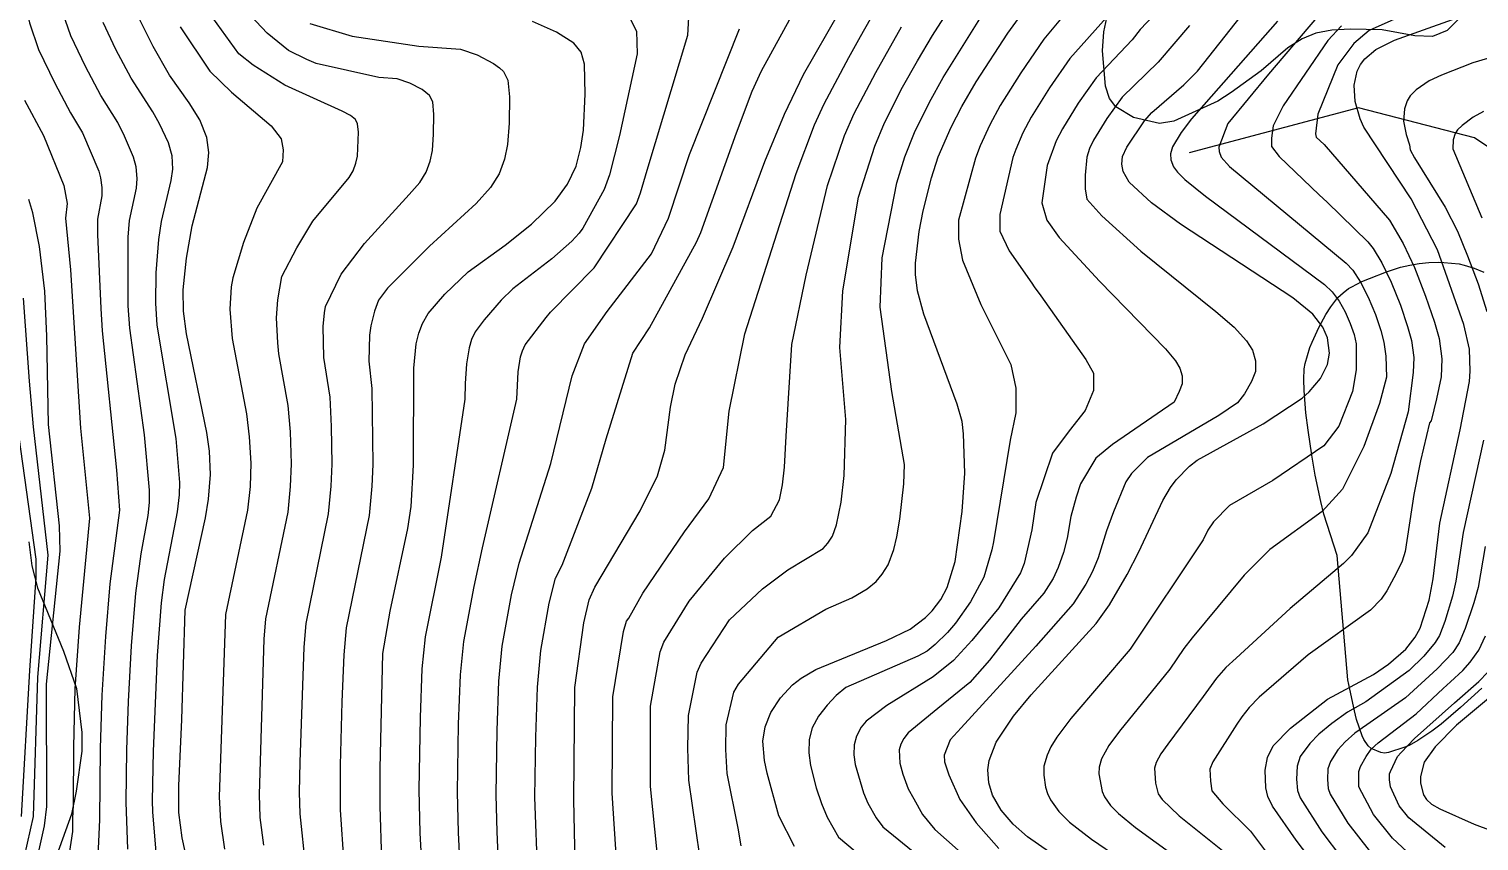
# Model space of a CAD drawing. Extents: x 197794 to 200030, y 561152 to 563931.
# Drawn here: x 198358.2 to 198652.3, y 561438.2 to 561603 of the extents above; entities that cross this region are included whole.
import ezdxf

# ---------------------------------------------------------------- set-up
doc = ezdxf.new("R2010")
doc.units = 0
for name, color, linetype in [('E0022112', 5, 'CONTINUOUS'), ('F0017111', 30, 'CONTINUOUS'), ('F0017114', 7, 'CONTINUOUS'), ('G0037213', 32, 'CONTINUOUS')]:
    doc.layers.add(name, color=color, linetype=linetype)

msp = doc.modelspace()

# ---------------------------------------------------------------- linework, layer by layer
at = {"layer": 'E0022112', "flags": 128}
msp.add_lwpolyline([(198767.901, 561491.795), (198755.777, 561503.925), (198697.243, 561541.941), (198656.525, 561577.46), (198651.412, 561580.917), (198627.881, 561587), (198593.542, 561577.85)], dxfattribs=at)
at = {"layer": 'F0017111'}
for points, elevation in [([(198601, 561621.31), (198583.59, 561602.88), (198581.98, 561600.78), (198574.63, 561593.09), (198571.02, 561587.92), (198567.82, 561582.77), (198566.55, 561580.33), (198564.7, 561575.31), (198563.65, 561567.7), (198564.65, 561564.2), (198567.15, 561560.7), (198575.31, 561551.85), (198588.74, 561538.12), (198590.75, 561535.65), (198591.65, 561534.19), (198592.08, 561532.59), (198592.08, 561530.98), (198591.52, 561529.44), (198590.45, 561527.25), (198578, 561518.66), (198574.6, 561515.88), (198571.51, 561510.7), (198570.6, 561507.99), (198569.53, 561504.06), (198568.77, 561499.69), (198568, 561496.74), (198566.98, 561493.72), (198565.92, 561491.48), (198564.03, 561488.49), (198559.45, 561483.24), (198553.01, 561474.92), (198549.06, 561470.4), (198542.57, 561465.06), (198536.54, 561460.15), (198535.66, 561459.03), (198535.03, 561457.84), (198534.71, 561456.67), (198534.84, 561454.01), (198535.43, 561451.77), (198536.55, 561448.79), (198537.7, 561446.76), (198539.46, 561443.6), (198541.92, 561440.56), (198546.69, 561436.37)], 510), ([(198477.41, 561433.44), (198476.48, 561447.9), (198476.61, 561467.47), (198478.77, 561480.69), (198479.41, 561482.85), (198479.85, 561483.41), (198482.75, 561488.5), (198491.19, 561500.97), (198496.09, 561507.66), (198499.11, 561514.01), (198500.21, 561525.42), (198503.42, 561541.11), (198513.79, 561573.69), (198517.54, 561583.56), (198519.5, 561587.82), (198524.48, 561597.19), (198526.89, 561601.45), (198534.08, 561614.35)], 545), ([(198494.29, 561435.15), (198492.05, 561450.57), (198491.85, 561457.07), (198491.95, 561463.68), (198493.72, 561472.48), (198494.53, 561474.31), (198500.3, 561483.08), (198506.96, 561489.39), (198512.1, 561493.21), (198519.31, 561497.55), (198520.26, 561498.64), (198521.16, 561500.06), (198522.02, 561502.37), (198522.94, 561507), (198523.53, 561512.39), (198523.92, 561523.77), (198522.64, 561538.38), (198523.25, 561549.89), (198526.48, 561568.85), (198529.74, 561579.24), (198531.72, 561583.93), (198535.4, 561591.17), (198538.41, 561596.51), (198541.44, 561601.71), (198549.22, 561613.86)], 535), ([(198356.87, 561610.65), (198358.34, 561604.26), (198360.15, 561598.84), (198363.47, 561591.98), (198366.61, 561586.02), (198369.07, 561581.93), (198372.36, 561574.14), (198372.72, 561572.82), (198372.99, 561570.8), (198372.97, 561569.14), (198372.12, 561564.39), (198372.1, 561561.29), (198372.79, 561546.29), (198373.06, 561541.76), (198375.96, 561513.44), (198376.57, 561505.32), (198374.64, 561490.42), (198373.72, 561479.7), (198372.97, 561467.77), (198372.65, 561457.02), (198372.54, 561442.49), (198371.85, 561427.79)], 615), ([(198414.4, 561432.78), (198413.24, 561443.73), (198413.11, 561448.14), (198413.24, 561454.21), (198414.01, 561477.56), (198414.41, 561482.37), (198418.98, 561504.59), (198419.51, 561510.21), (198419.69, 561514.68), (198419.55, 561522.3), (198419.28, 561528.3), (198418.05, 561536.32), (198417.86, 561542.6), (198418.14, 561545.4), (198418.39, 561546.69), (198421.56, 561553.26), (198426.28, 561559.48), (198435.3, 561569.4), (198437.49, 561571.82), (198438.77, 561573.94), (198439.59, 561576.17), (198440.04, 561578.37), (198440.29, 561581.63), (198440.35, 561585.64), (198440.1, 561588.19), (198439.44, 561589.48), (198437.94, 561590.71), (198435.44, 561592.03), (198432.92, 561592.91), (198429.2, 561593.18), (198416.47, 561595.98), (198414.59, 561596.79), (198410.87, 561598.61), (198406.56, 561602.16), (198401.97, 561606.93)], 585), ([(198621.31, 561607.56), (198609.6, 561593.82), (198601.33, 561583.84), (198599.54, 561579.03), (198599.58, 561578.11), (198600.01, 561577.02), (198601.73, 561575.12), (198625.36, 561555.48), (198626.69, 561554.03), (198628.24, 561551.64), (198629.83, 561548.58), (198631.28, 561545.09), (198632.4, 561541.83), (198633, 561539.45), (198633.39, 561536.63), (198633.51, 561532.31), (198632.14, 561526.97), (198628.93, 561518.27), (198624.59, 561509.62), (198620.47, 561505.07), (198609.86, 561497.35), (198604.67, 561492.15), (198594.13, 561479.46), (198592.42, 561477.25), (198589.6, 561473.07), (198579.37, 561460.46), (198577.24, 561457.58), (198575.76, 561454.87), (198575.27, 561453.19), (198575.23, 561451.82), (198575.86, 561448.22), (198576.33, 561447.16), (198577.58, 561445.4), (198579.17, 561443.78), (198582.62, 561440.94), (198595.96, 561431.25)], 490), ([(198378.27, 561436.55), (198377.91, 561446.07), (198378.07, 561456.72), (198378.4, 561466.5), (198379.01, 561477.79), (198379.88, 561488.49), (198380.97, 561496.49), (198382.36, 561504.27), (198382.67, 561506.91), (198382.63, 561509.42), (198381.62, 561520.62), (198378.66, 561542.31), (198378.36, 561546.82), (198378.31, 561560.78), (198378.6, 561564.16), (198380.01, 561570.68), (198380.18, 561572.67), (198379.98, 561575.04), (198379.44, 561577.01), (198377.58, 561581.26), (198376.21, 561584.05), (198372.76, 561589.52), (198369.65, 561595.42), (198366.7, 561601.59), (198365.12, 561606.27)], 610), ([(198384.42, 561431.04), (198383.37, 561444.09), (198383.26, 561446.38), (198383.5, 561456.43), (198384.3, 561475.88), (198385.12, 561486.57), (198385.73, 561491.24), (198388.35, 561504.98), (198388.76, 561508.49), (198388.81, 561510.98), (198388.1, 561519.92), (198384.25, 561542.86), (198383.94, 561547.35), (198384.04, 561553.49), (198384.53, 561560.28), (198385.07, 561563.93), (198387.04, 561572.23), (198387.38, 561574.54), (198387.24, 561577.25), (198386.52, 561579.89), (198384.7, 561583.78), (198383.35, 561586.18), (198378.92, 561593.03), (198375.83, 561598.86), (198373.26, 561604.33)], 605), ([(198405.82, 561437.38), (198405.14, 561442.96), (198404.94, 561447.65), (198405.95, 561479.14), (198406.24, 561483.27), (198410.77, 561504.96), (198411.29, 561510.16), (198411.44, 561514.77), (198411.23, 561521.27), (198410.8, 561526.58), (198408.92, 561537.08), (198408.68, 561539.31), (198408.41, 561544.36), (198408.7, 561548.03), (198409.51, 561552.76), (198412.56, 561558.62), (198415.77, 561563.98), (198423.14, 561572.84), (198424, 561574.25), (198424.54, 561575.74), (198424.84, 561577.21), (198425.04, 561582.05), (198424.88, 561583.75), (198424.44, 561584.61), (198423.44, 561585.43), (198421.77, 561586.31), (198410.12, 561591.57), (198403.68, 561595.64), (198400.8, 561597.93), (198394.63, 561606.5)], 590), ([(198479.87, 561605.59), (198481.45, 561602.56), (198481.57, 561597.96), (198477.97, 561581.4), (198475.96, 561573.39), (198474.87, 561570.42), (198470.56, 561562.58), (198469.82, 561561.56), (198468.3, 561559.97), (198464.26, 561556.38), (198456.34, 561550.28), (198454.01, 561547.95), (198450.54, 561543.96), (198448.74, 561541.56), (198447.98, 561539.96), (198447.47, 561538.3), (198446.96, 561535.02), (198446.71, 561531.02), (198446.61, 561527.85), (198441.81, 561495.83), (198438.55, 561479.63), (198437.92, 561473.15), (198437.55, 561463.26), (198437.29, 561448.6), (198437.46, 561439.87), (198438.02, 561430.03)], 570), ([(198445.82, 561430.27), (198445.31, 561439.95), (198445.14, 561448.09), (198445.36, 561461.94), (198445.73, 561471.9), (198446.38, 561478.7), (198448.48, 561489.87), (198450.21, 561497.69), (198457.13, 561527.85), (198457.43, 561533.41), (198457.92, 561536.45), (198458.31, 561537.7), (198458.88, 561538.89), (198463.08, 561544.43), (198464.02, 561545.55), (198472.82, 561554.52), (198481.41, 561567.51), (198482.23, 561569.74), (198483.62, 561574.38), (198491.87, 561601.72), (198492.11, 561606.57)], 565), ([(198461.4, 561430.75), (198460.84, 561447.08), (198461, 561459.29), (198461.34, 561469.4), (198462.03, 561476.84), (198463.69, 561486.49), (198465.02, 561491.52), (198466.33, 561494.19), (198472.37, 561509.79), (198475.31, 561519.79), (198480.67, 561537.2), (198484.07, 561542.37), (198493.62, 561559.75), (198494.49, 561561.69), (198501.73, 561581.96), (198504.9, 561590.37), (198506.79, 561594.53), (198513.21, 561606.22)], 555), ([(198502.67, 561437.25), (198502.08, 561440.83), (198499.84, 561451.9), (198499.53, 561456.77), (198499.62, 561461.79), (198501.19, 561468.38), (198502.09, 561470.05), (198510.19, 561479.56), (198519.83, 561485.27), (198525.08, 561487.55), (198528.23, 561489.41), (198530.01, 561490.89), (198531.28, 561492.35), (198532.48, 561494.24), (198533.62, 561497.33), (198534.25, 561499.92), (198534.85, 561503.49), (198535.65, 561510.68), (198535.77, 561514.64), (198533.24, 561529.45), (198530.82, 561546.56), (198531.27, 561556.55), (198534.21, 561571.76), (198535.84, 561577.08), (198537.83, 561581.99), (198540.86, 561588.17), (198543.64, 561593.15), (198552.1, 561606.71)], 530), ([(198568.79, 561606.62), (198564.05, 561600.97), (198559.37, 561594.14), (198555.19, 561587.45), (198553.07, 561583.55), (198551.14, 561579.3), (198550.19, 561576.79), (198546.77, 561564.2), (198546.77, 561560.32), (198547.52, 561556.07), (198551.24, 561547.06), (198557.34, 561534.91), (198558.34, 561530.12), (198558.34, 561525.08), (198557.21, 561519.54), (198554.51, 561503.07), (198553.84, 561498.9), (198553.52, 561497.28), (198551.87, 561491.78), (198549.15, 561486.77), (198546.13, 561482.42), (198544.51, 561480.53), (198542.01, 561478.08), (198540.35, 561476.76), (198538.51, 561475.69), (198523.92, 561469.37), (198521.91, 561467.73), (198520.1, 561465.76), (198518.32, 561463.53), (198517.07, 561461.16), (198516.43, 561458.82), (198516.37, 561456.08), (198516.7, 561453.49), (198517.88, 561449), (198518.92, 561445.78), (198520.12, 561443.04), (198522.41, 561438.99), (198528.76, 561433.63)], 520), ([(198576.74, 561605.32), (198569.34, 561597.03), (198565.2, 561591.03), (198561.5, 561585.11), (198559.81, 561581.94), (198558.35, 561578.56), (198557.74, 561576.9), (198555.15, 561565.32), (198555.15, 561561.95), (198557.02, 561557.95), (198561.62, 561551.42), (198562.08, 561550.68), (198563.45, 561548.85), (198572.58, 561535.91), (198574.1, 561533.14), (198574.1, 561529.62), (198572.46, 561525.58), (198569.18, 561521.43), (198565.78, 561516.89), (198562.44, 561506.88), (198561.64, 561501.38), (198560.06, 561494.54), (198559.29, 561492.62), (198554.91, 561485.54), (198549.47, 561478.86), (198545.69, 561474.84), (198541.58, 561471.55), (198532.21, 561465.72), (198528, 561462.55), (198526.99, 561461.28), (198526.05, 561459.5), (198525.57, 561457.75), (198525.52, 561455.69), (198525.77, 561453.75), (198527.44, 561447.97), (198528.34, 561445.91), (198530.06, 561442.87), (198531.42, 561441.08), (198538.6, 561435.22)], 515), ([(198611.4, 561604.61), (198593.96, 561584.79), (198591.92, 561581.98), (198590.14, 561579.08), (198589.75, 561577.69), (198589.8, 561576.46), (198590.37, 561575), (198591.18, 561573.94), (198592.66, 561572.47), (198596.83, 561569.07), (198620.97, 561551.14), (198622.51, 561549.63), (198623.92, 561547.74), (198625.15, 561545.57), (198626.19, 561543.25), (198626.96, 561541.01), (198627.4, 561539.1), (198627.41, 561533.83), (198626.64, 561529.41), (198623.9, 561522.39), (198620.85, 561518.43), (198610.47, 561511.4), (198601.68, 561506.29), (198598.43, 561502.99), (198597.33, 561501.29), (198596.33, 561499.3), (198581.52, 561477.1), (198569.52, 561463.08), (198566.68, 561459.24), (198565.48, 561457.28), (198564.72, 561455.64), (198564.06, 561453.39), (198564.01, 561451.56), (198564.39, 561449.14), (198564.8, 561447.82), (198565.42, 561446.56), (198567.09, 561444.21), (198569.22, 561442.05), (198573.73, 561438.55), (198590.98, 561426.79)], 495), ([(198638.79, 561606.61), (198630.04, 561602.73), (198626.92, 561600.07), (198623.65, 561595.71), (198619.59, 561585.72), (198619.13, 561581.72), (198619.28, 561581.05), (198620.9, 561579.56), (198634.15, 561564.17), (198636.89, 561559.45), (198639.19, 561554.59), (198641.46, 561548.78), (198643.27, 561543.48), (198644.21, 561540.16), (198644.77, 561536.07), (198644.64, 561532.4), (198643.71, 561527.96), (198642.6, 561523.47), (198642.23, 561523.08), (198640.43, 561515.36), (198639.05, 561508.53), (198637.35, 561496.99), (198636.72, 561494.99), (198635.5, 561492.47), (198633.59, 561488.97), (198632.43, 561487.27), (198630.27, 561485.06), (198617.63, 561475.97), (198607.74, 561467.41), (198605.67, 561465.29), (198604.17, 561463.43), (198603.19, 561461.92), (198598.35, 561454.25), (198597.69, 561452.79), (198597.83, 561450.37), (198598.14, 561448.37), (198600.38, 561445.72), (198605.93, 561440.17), (198610.43, 561434.26)], 480), ([(198388.85, 561603.41), (198394.87, 561594.46), (198399.27, 561590.15), (198407.34, 561583.33), (198409.36, 561580.74), (198409.74, 561578.46), (198409.64, 561576.04), (198404.41, 561566.66), (198401.73, 561559.69), (198399.55, 561552.52), (198399.26, 561550.65), (198398.96, 561546.12), (198399.41, 561540.21), (198402.33, 561524.87), (198402.9, 561520.25), (198403.2, 561514.86), (198403.07, 561510.12), (198402.56, 561505.32), (198398.08, 561484.17), (198396.78, 561447.16), (198397.05, 561442.18), (198397.89, 561436.57)], 595), ([(198453.61, 561430.51), (198453.15, 561440.03), (198452.99, 561447.59), (198453.18, 561460.61), (198453.53, 561470.65), (198454.2, 561477.77), (198456.09, 561488.18), (198457.61, 561494.61), (198464.03, 561514.85), (198468.39, 561532.62), (198470.9, 561539.13), (198475.49, 561545.64), (198484.48, 561557.35), (198487.95, 561564.6), (198492.2, 561577.51), (198502.29, 561603.05)], 560), ([(198485.64, 561435.9), (198484.27, 561449.23), (198484.28, 561465.58), (198486.25, 561476.59), (198486.97, 561478.58), (198492.12, 561486.89), (198499.31, 561495.6), (198504.93, 561501.21), (198508.69, 561504.12), (198510.41, 561507.42), (198511.02, 561510.51), (198511.42, 561514.1), (198511.81, 561520.38), (198512.95, 561538.99), (198515.83, 561553.06), (198520.14, 561571.27), (198523.64, 561581.4), (198525.61, 561585.87), (198529.94, 561594.18), (198535.21, 561603.46)], 540), ([(198593.61, 561603.73), (198587.22, 561596.24), (198579.92, 561589.15), (198576.84, 561584.81), (198574.13, 561580.43), (198573.29, 561578.72), (198572.75, 561576.97), (198572.4, 561573.32), (198572.4, 561570.57), (198572.78, 561568.45), (198575.78, 561565.07), (198583.75, 561557.92), (198598.92, 561545.66), (198602.65, 561542.46), (198605.17, 561539.74), (198606.38, 561537.8), (198606.94, 561535.67), (198606.94, 561533.52), (198606.19, 561531.46), (198604.73, 561528.97), (198603.29, 561527.12), (198599.55, 561524.55), (198585.05, 561516.06), (198581.8, 561512.76), (198580.69, 561511.07), (198578.17, 561505.03), (198576.73, 561501.12), (198575.07, 561495.66), (198573.9, 561492.91), (198572.55, 561490.34), (198570.02, 561486.36), (198562.45, 561477.75), (198547.25, 561461.2), (198545.03, 561458.73), (198543.85, 561455.6), (198543.92, 561454.27), (198544.77, 561451.66), (198546.98, 561446.63), (198550.31, 561441.86), (198554.94, 561436.66)], 505), ([(198624.43, 561603.66), (198621.62, 561600.7), (198612.57, 561587.43), (198610.54, 561583.37), (198610.23, 561580.88), (198610.23, 561579.16), (198611.79, 561577.13), (198619.91, 561569.36), (198621.5, 561567.84), (198629.76, 561559.83), (198630.86, 561558.42), (198632.56, 561555.55), (198634.51, 561551.59), (198636.37, 561546.93), (198637.83, 561542.65), (198638.61, 561539.81), (198639.08, 561536.35), (198638.93, 561533.31), (198637.93, 561525.29), (198634.43, 561512.78), (198629.75, 561500.72), (198626.45, 561496.17), (198624.83, 561494.52), (198613.97, 561485.42), (198603.07, 561475.34), (198600.93, 561473.44), (198599.05, 561471.27), (198596.39, 561467.5), (198589.21, 561457.83), (198587.79, 561455.92), (198586.81, 561454.11), (198586.48, 561452.99), (198586.68, 561449.96), (198587.23, 561447.76), (198588.07, 561446.59), (198591.5, 561443.33), (198600.94, 561435.71)], 485), ([(198663.64, 561599.83), (198651.07, 561596.13), (198644.68, 561593.63), (198642.19, 561592.45), (198639.55, 561590.68), (198638.32, 561589.45), (198637.71, 561588.45), (198637.19, 561586.77), (198637.01, 561584.31), (198637.5, 561581.58), (198638.2, 561579.48), (198638.35, 561578.51), (198639.2, 561576.83), (198645.45, 561566.87), (198647.94, 561561.95), (198650, 561556.96), (198652.12, 561551.26), (198653.86, 561545.67)], 470), ([(198357.29, 561588.54), (198361.18, 561581.37), (198365.28, 561571.26), (198365.94, 561567.59), (198365.64, 561564.62), (198366.67, 561554.13), (198368.67, 561522.01), (198370.48, 561503.74), (198368.43, 561481.62), (198367.54, 561469.05), (198367.22, 561457.32), (198367.2, 561445.47), (198367.07, 561442.85), (198367.07, 561440.16), (198365.15, 561427.62)], 620), ([(198653.2, 561586.26), (198651.12, 561585.12), (198648.86, 561583.45), (198647.94, 561582.53), (198647.48, 561581.78), (198647.09, 561580.52), (198646.96, 561578.67), (198652.89, 561564.69)], 465), ([(198356.1, 561429.67), (198359.13, 561443.19), (198360.03, 561471.43), (198362.08, 561496.18), (198359.12, 561522.23), (198358.31, 561531.5), (198357.12, 561548.4)], 630), ([(198354.59, 561531.33), (198359.62, 561495.37), (198359.59, 561491.7), (198358.31, 561472.8), (198356.66, 561443.17)], 635), ([(198653.2, 561519.52), (198649.11, 561500.8), (198647.58, 561490.95), (198646.92, 561487.87), (198645.38, 561482.76), (198644.31, 561479.89), (198643.41, 561478.48), (198641.12, 561475.74), (198638.11, 561472.82), (198629.33, 561466.47), (198625.66, 561464.34), (198622.47, 561462.07), (198619.85, 561459.87), (198617.99, 561458), (198616.06, 561455.34), (198615.41, 561453.36), (198615.26, 561450.74), (198615.49, 561448.48), (198616.05, 561446.99), (198620.44, 561440.09), (198624.44, 561434.78)], 470), ([(198653.53, 561497.95), (198652.1, 561489.65), (198651.27, 561486.52), (198649.51, 561481.31), (198648.29, 561478.4), (198646.98, 561476.48), (198643.84, 561473.12), (198637.4, 561467.24), (198629.53, 561461.8), (198627.14, 561460.1), (198625.15, 561458.36), (198623.69, 561456.68), (198622.15, 561454.32), (198621.66, 561452.84), (198621.55, 561450.71), (198621.72, 561448.84), (198622.14, 561447.73), (198625.67, 561441.84), (198630, 561436.25)], 465), ([(198641.74, 561432.25), (198634.76, 561438.77), (198630.89, 561443.59), (198627.95, 561449.21), (198627.91, 561452.32), (198628.24, 561453.31), (198629.39, 561455.36), (198630.46, 561456.84), (198631.82, 561458.12), (198639.58, 561464), (198645.04, 561469.15), (198646.55, 561470.5), (198649.02, 561472.82), (198650.54, 561474.47), (198652.26, 561476.91), (198653.64, 561479.85)], 460), ([(198645.42, 561436.88), (198638.09, 561442.87), (198636.12, 561445.34), (198634.32, 561449.2), (198634.12, 561450.64), (198634.16, 561451.8), (198634.32, 561452.29), (198635.76, 561455.32), (198636.49, 561456.14), (198639.2, 561459.03), (198647.35, 561466.26), (198652.28, 561470.58), (198654.1, 561472.47)], 455)]:
    msp.add_lwpolyline(points, dxfattribs=dict(at, elevation=elevation))
at = {"layer": 'F0017111', "elevation": 580, "flags": 128}
msp.add_lwpolyline([(198415.2, 561604.1), (198423.74, 561601.56), (198437.31, 561599.54), (198445.75, 561598.92), (198449.1, 561597.75), (198452.44, 561595.99), (198453.65, 561595.14), (198454.44, 561594.36), (198455.31, 561592.63), (198455.65, 561589.23), (198455.58, 561583.89), (198455.24, 561579.54), (198454.64, 561576.6), (198453.55, 561573.63), (198451.84, 561570.81), (198448.92, 561567.57), (198439.43, 561558.92), (198430.94, 561550.38), (198429.14, 561547.99), (198428.27, 561545.74), (198427.57, 561542.78), (198427.3, 561540.84), (198427.18, 561535.56), (198427.76, 561530.01), (198427.93, 561514.59), (198427.73, 561510.25), (198427.19, 561504.23), (198422.57, 561481.46), (198422.06, 561475.98), (198421.7, 561466.46), (198421.34, 561453.58), (198421.34, 561444.51), (198422.1, 561433.54)], dxfattribs=at)
at = {"layer": 'F0017114'}
for points, elevation in [([(198568.98, 561433.27), (198560.72, 561439.03), (198557.8, 561441.61), (198555.4, 561444.43), (198553.62, 561447.5), (198552.86, 561449.98), (198552.71, 561452.64), (198552.99, 561454.53), (198554.35, 561458.27), (198557.9, 561463.55), (198561.46, 561467.85), (198574.66, 561482.32), (198577.39, 561486.12), (198580.97, 561492.28), (198583.33, 561496.88), (198588.15, 561507.28), (198589.7, 561509.97), (198590.91, 561511.52), (198593.6, 561514.27), (198595.14, 561515.46), (198608.52, 561522.88), (198616.47, 561528.06), (198617.86, 561529.33), (198620.14, 561532.04), (198621.59, 561534.92), (198622.01, 561537.19), (198621.59, 561540.29), (198620.6, 561542.52), (198618.58, 561545.14), (198614.56, 561548.46), (198591.73, 561563.4), (198585.88, 561567.73), (198581.32, 561571.92), (198580.15, 561574.05), (198579.87, 561575.57), (198580.03, 561577.12), (198580.86, 561579.05), (198584.48, 561584.36), (198585.95, 561586.08), (198592.46, 561591.7), (198595.22, 561594.47), (198610.77, 561614.17)], 500), ([(198513.5, 561437.06), (198510.3, 561443.29), (198507.9, 561451.96), (198507.36, 561454.51), (198507.07, 561458.43), (198507.5, 561461.35), (198508.67, 561464.28), (198510.65, 561467.28), (198513.1, 561469.87), (198514.85, 561471.27), (198517.79, 561473.03), (198532.15, 561478.89), (198536.95, 561481.21), (198540.02, 561483.54), (198541.42, 561484.92), (198543.18, 561487.19), (198544.43, 561489.65), (198546.03, 561494.91), (198547.5, 561505.06), (198548.02, 561512.87), (198547.76, 561520.84), (198547.49, 561523.37), (198546.48, 561526.83), (198539.73, 561545.14), (198538.4, 561549.83), (198538.01, 561553.19), (198538, 561555.47), (198538.77, 561561.91), (198539.57, 561566.13), (198541.23, 561572.8), (198542.64, 561577.04), (198545.24, 561583.05), (198547.41, 561587.27), (198550.35, 561592.31), (198556.75, 561602.18), (198560.75, 561607.62)], 525), ([(198390.65, 561432.69), (198389.27, 561438.84), (198388.63, 561443.96), (198388.59, 561449.4), (198389.25, 561462.86), (198389.92, 561485.08), (198394.04, 561503.79), (198394.64, 561507.57), (198395.06, 561512.58), (198394.84, 561517.32), (198394.3, 561521.13), (198390.14, 561541.1), (198389.56, 561545.72), (198389.46, 561550.04), (198390.19, 561556.52), (198391.29, 561563.03), (198394.44, 561574.87), (198394.7, 561577.96), (198394.31, 561580.97), (198392.89, 561584.56), (198390.72, 561588.04), (198386.72, 561593.62), (198383.43, 561599.46), (198380.58, 561605.14)], 600), ([(198468.98, 561433.81), (198468.69, 561446.57), (198468.94, 561469.37), (198470.76, 561482.46), (198471.85, 561487.12), (198472.99, 561489.74), (198482.19, 561505.24), (198485.69, 561512.32), (198487.19, 561517.52), (198488.36, 561526.25), (198489.3, 561530.9), (198491.32, 561536.85), (198494.8, 561544.28), (198501.04, 561558.78), (198507.44, 561576.11), (198511.44, 561585.72), (198515.33, 561593.8), (198522.7, 561606.59)], 550), ([(198628.36, 561421.1), (198615.21, 561438.34), (198610.43, 561445.25), (198609.48, 561447.26), (198609.05, 561448.97), (198608.9, 561452.59), (198609.42, 561455.16), (198610.53, 561457.54), (198614.04, 561461.09), (198621.55, 561467.01), (198630.93, 561471.97), (198633.96, 561474.09), (198637.45, 561477.13), (198639.37, 561479.59), (198640.34, 561481.39), (198642.16, 561487.05), (198642.98, 561491.38), (198644.35, 561502.69), (198648.5, 561521.67), (198650.35, 561531.48), (198650.54, 561533.59), (198650.38, 561538), (198649.24, 561543.03), (198643.87, 561558.21), (198638.55, 561568.51), (198628.92, 561583.06), (198628.18, 561584.76), (198627.17, 561588.31), (198626.96, 561591.58), (198627.62, 561594.47), (198628.27, 561595.78), (198629.13, 561596.96), (198631.35, 561598.86), (198635.16, 561600.71), (198646.93, 561604.95)], 475), ([(198358.62, 561428.83), (198361.34, 561441.25), (198361.85, 561445.17), (198361.75, 561470.06), (198364.54, 561497), (198364.38, 561502.15), (198362.2, 561522.71), (198361.87, 561540.66), (198361.42, 561549.82), (198360.33, 561558.88), (198359, 561565.71), (198358.2, 561568.39)], 625), ([(198656.26, 561468.84), (198647.71, 561461.69), (198643.38, 561457.29), (198641.16, 561454.17), (198640.41, 561451.28), (198640.42, 561449.94), (198641.05, 561447.57), (198641.66, 561446.61), (198642.68, 561445.7), (198644.35, 561444.7), (198651.33, 561441.6), (198661.1, 561437.93)], 450)]:
    msp.add_lwpolyline(points, dxfattribs=dict(at, elevation=elevation))
at = {"layer": 'F0017114', "elevation": 575, "flags": 128}
msp.add_lwpolyline([(198429.8, 561434.3), (198429.43, 561445.29), (198429.44, 561452.94), (198430.01, 561476.23), (198431.44, 561484.88), (198435.09, 561501.64), (198435.72, 561506.09), (198436.18, 561514.49), (198436.24, 561534.19), (198436.75, 561539.08), (198437.27, 561541.24), (198438.04, 561543.22), (198439.17, 561545.23), (198442.55, 561549.21), (198447.32, 561553.72), (198454.83, 561559.1), (198460.16, 561563.41), (198464.93, 561568.09), (198467.45, 561571.5), (198469.21, 561575.15), (198470.17, 561578.92), (198470.71, 561582.5), (198471.02, 561589.78), (198470.89, 561595.86), (198470.18, 561598.29), (198468.7, 561600.16), (198465.18, 561602.38), (198460.35, 561604.55)], dxfattribs=at)
at = {"layer": 'G0037213', "flags": 128}
for points in [[(198648.35, 561605.2), (198645.86, 561602.69), (198642.87, 561601.45), (198639.26, 561601.62), (198632.68, 561602.86), (198626.15, 561602.99), (198622.48, 561602.77), (198619.21, 561602.14), (198616.44, 561600.98), (198613.53, 561599.21), (198608.11, 561594.54), (198602.07, 561590.1), (198599.32, 561588.33), (198590.4, 561584.27), (198587.52, 561583.79), (198582.23, 561585.04), (198578.63, 561587.19), (198577.37, 561588.88), (198576.58, 561591.39), (198575.91, 561598.54), (198576.22, 561602.4), (198577, 561606.24)], [(198652.905, 561469.197), (198648.527, 561465.264), (198644.597, 561461.886), (198642.709, 561460.492), (198639.923, 561458.59), (198638.129, 561457.575), (198637.279, 561457.267), (198633.915, 561456.192), (198633.101, 561456.038), (198632.38, 561456.191), (198630.397, 561457.005), (198629.854, 561457.512), (198628.956, 561458.775), (198628.601, 561459.531), (198627.443, 561462.836), (198627.053, 561464.642), (198625.882, 561469.942), (198625.669, 561470.887), (198623.559, 561496.161), (198620.864, 561504.554), (198620.249, 561507.08), (198619.102, 561512.475), (198618.38, 561516.488), (198617.623, 561521.588), (198617.208, 561525.129), (198616.829, 561529.639), (198616.769, 561531.858), (198616.816, 561534.054), (198617.063, 561535.14), (198618.006, 561538.376), (198618.454, 561539.438), (198619.846, 561542.437), (198621.262, 561545.082), (198622.218, 561546.594), (198623.693, 561548.483), (198624.755, 561549.463), (198625.864, 561550.337), (198626.502, 561550.704), (198628.544, 561551.755), (198630.078, 561552.393), (198633.525, 561553.717), (198636.37, 561554.686), (198638.258, 561555.1), (198640.171, 561555.407), (198642.13, 561555.609), (198644.137, 561555.704), (198645.164, 561555.645), (198648.257, 561555.316), (198649.296, 561555.104), (198651.327, 561554.443), (198653.311, 561553.665)], [(198358.18, 561498.91), (198358.79, 561494.02), (198359.93, 561489.57), (198365.21, 561476.73), (198367.84, 561469.13), (198368.91, 561460.22), (198368.91, 561456.41), (198367.81, 561448.3), (198366.83, 561443.63), (198359.29, 561422.58), (198356.43, 561409.9)]]:
    msp.add_lwpolyline(points, dxfattribs=at)

doc.saveas('drawing.dxf')
